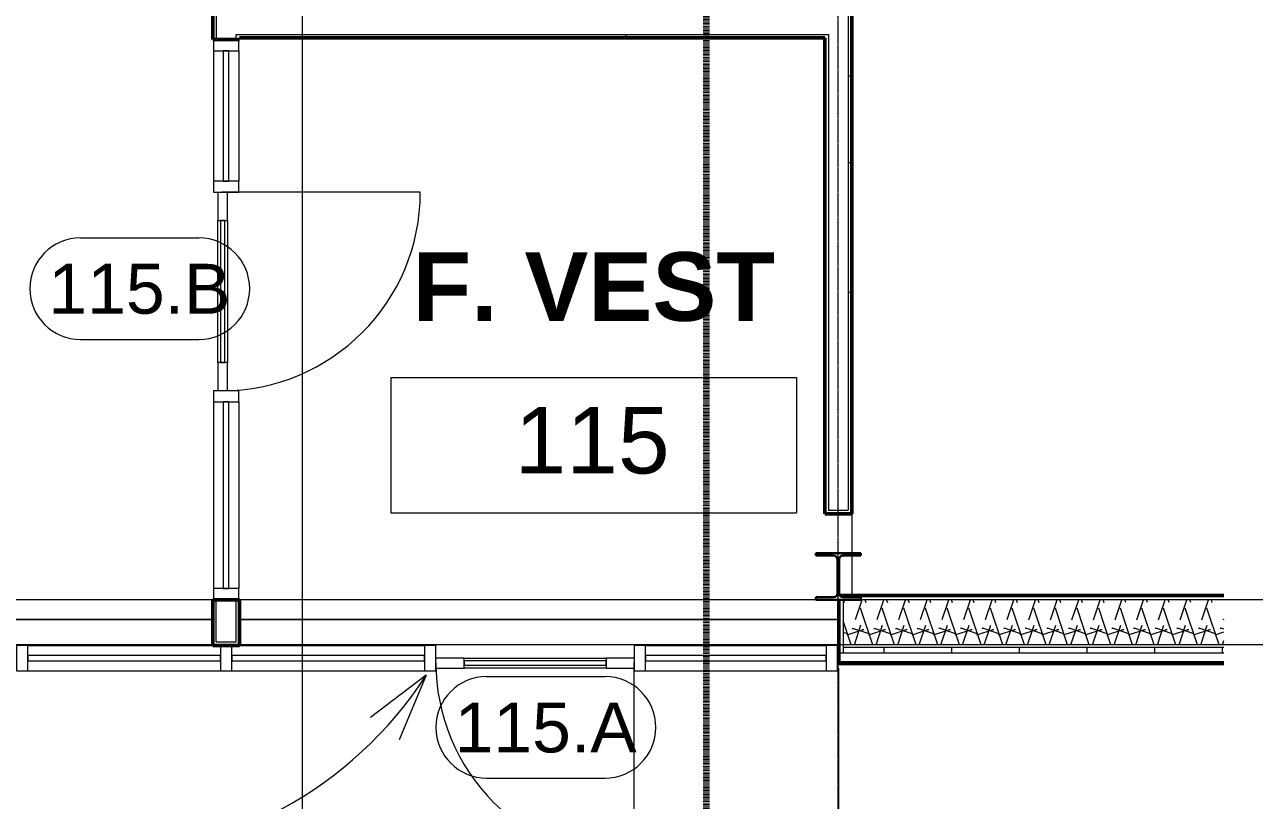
# Model space of a CAD drawing. Header units: inches. Extents: x 21592 to 24810, y -23179 to -20401.
# Drawn here: x 24099.6 to 24317.7, y -22822.9 to -22685.3 of the extents above; entities that cross this region are included whole.
import ezdxf

# ---------------------------------------------------------------- set-up
doc = ezdxf.new("R2010")
doc.units = ezdxf.units.IN
doc.header["$MEASUREMENT"] = 0
doc.linetypes.add('Dash', pattern=[0.25, 0.125, -0.125])
doc.linetypes.add('Grid Line 1_2_', pattern=[0.875, 0.5, -0.125, 0.125, -0.125])
for name, color, linetype, lineweight in [('A-ANNO-MATC', 214, 'Dash', 140), ('A-AREA', 32, 'Continuous', 9), ('A-AREA-IDEN', 2, 'Continuous', 9), ('A-DOOR', 31, 'Continuous', 13), ('A-DOOR-IDEN', 31, 'Continuous', 9), ('A-FLOR', 192, 'Continuous', 13), ('A-GLAZ-CURT', 52, 'Continuous', 9), ('A-GLAZ-CWMG', 51, 'Continuous', 9), ('A-WALL', 113, 'Continuous', 13), ('A-WALL-PATT', 111, 'Continuous', 50), ('Conc', 7, 'Continuous', 9), ('G-ANNO-SYMB', 111, 'Continuous', 9), ('G-ANNO-TEXT', 231, 'Continuous', 9), ('I-WALL', 2, 'Continuous', 13), ('L-SITE-WALL', 31, 'Continuous', 13), ('S-COLS', 52, 'Continuous', 9), ('S-GRID', 1, 'Continuous', 9)]:
    doc.layers.add(name, color=color, linetype=linetype, lineweight=lineweight)
doc.styles.add('Arial_1', font='arial.ttf', dxfattribs={"height": 8.851796})
doc.styles.add('Arial_2', font='arial.ttf', dxfattribs={"height": 11.802395})
doc.styles.add('Arial_B_1', font='arialbd.ttf', dxfattribs={"height": 12.177074})
pattern_1 = [(0, (0, 0), (30.72, 7.68), [1.267, -21.773, 1.267, -21.773, -122.88]), (0, (0, 0), (30.72, 7.68), [-46.08, 1.267, -44.813, 1.267, -21.773, -53.76]), (0, (0, 0), (30.72, 7.68), [-115.2, 1.267, -14.093, 1.267, -37.133]), (120, (11.52, 3.84), (-22.0110751, 22.7643004), [1.267, -21.773, 1.267, -21.773, -122.88]), (120, (11.52, 3.84), (-22.0110751, 22.7643004), [-46.08, 1.267, -44.813, 1.267, -21.773, -53.76]), (120, (11.52, 3.84), (-22.0110751, 22.7643004), [-115.2, 1.267, -14.093, 1.267, -37.133]), (240, (15.36, 19.2), (-8.7089249, -30.4443004), [1.267, -21.773, 1.267, -21.773, -122.88]), (240, (15.36, 19.2), (-8.7089249, -30.4443004), [-46.08, 1.267, -44.813, 1.267, -21.773, -53.76]), (240, (15.36, 19.2), (-8.7089249, -30.4443004), [-115.2, 1.267, -14.093, 1.267, -37.133])]

# ---------------------------------------------------------------- blocks, each defined once
blk = doc.blocks.new('Struct_Xcel_Sports Complex_rvt-1-Enlarged First Floor Plan _West_')
at = {"layer": 'A-FLOR', "color": 10}
for p, q in [((24132.95, -22790.8), (23954.27, -22790.8)), ((24244.02, -22790.8), (24137.7, -22790.8))]:
    blk.add_line(p, q, dxfattribs=at)
at = {"layer": 'L-SITE-WALL', "color": 10}
for p, q in [((23954.27, -22790.8), (24132.95, -22790.8)), ((24137.7, -22790.8), (24244.02, -22790.8)), ((24312.26, -22798.8), (24243.77, -22798.8))]:
    blk.add_line(p, q, dxfattribs=at)
blk = doc.blocks.new('W-Wide Flange-Column - B2_F-V4-Enlarged First Floor Plan _West_')
at = {"layer": 'S-COLS'}
h = blk.add_hatch(dxfattribs=at)
h.set_pattern_fill('FP_5', color=256, style=0, pattern_type=2)
h.set_pattern_definition([(225, (24243.89, -22783.178), (9.503515, -9.503515), []), (225, (24243.89, -22797.578), (9.503515, -9.503515), [])])
h.paths.add_polyline_path([(-4, 4.13), (-4, 3.69), (-0.84, 3.69), (-0.35, 3.49), (-0.14, 3), (-0.14, -3), (-0.35, -3.49), (-0.84, -3.69), (-4, -3.69), (-4, -4.12), (4, -4.12), (4, -3.69), (0.84, -3.69), (0.35, -3.49), (0.14, -3), (0.14, 3), (0.35, 3.49), (0.84, 3.69), (4, 3.69), (4, 4.13)], flags=0)
at = {"layer": 'S-COLS', "lineweight": 30}
for p, q in [((4, 4.13), (-4, 4.13)), ((-4, 4.13), (-4, 3.69)), ((-4, 3.69), (-0.84, 3.69)), ((-0.14, 3), (-0.14, -3)), ((0.14, -3), (0.14, 3)), ((0.84, 3.69), (4, 3.69)), ((4, 3.69), (4, 4.13)), ((-0.84, -3.69), (-4, -3.69)), ((-4, -3.69), (-4, -4.12)), ((-4, -4.12), (4, -4.12)), ((4, -3.69), (0.84, -3.69)), ((4, -4.12), (4, -3.69))]:
    blk.add_line(p, q, dxfattribs=at)
for centre, start, end in [((-0.84, 3), 0, 90), ((0.84, 3), 90, 180), ((-0.84, -3), 270, 0), ((0.84, -3), 180, 270)]:
    blk.add_arc(centre, 0.691, start, end, dxfattribs=at)
blk = doc.blocks.new('System Panel - Exterior Glazing-1307209-Enlarged First Floor Plan _West_')
at = {"layer": 'A-GLAZ-CURT', "lineweight": 13}
for p, q in [((16.03125, -0.25), (-16.03125, -0.25)), ((-16.03125, -0.25), (-16.03125, -1.25)), ((-16.03125, -1.25), (16.03125, -1.25)), ((16.03125, -1.25), (16.03125, -0.25))]:
    blk.add_line(p, q, dxfattribs=at)
at = {"layer": 'A-GLAZ-CURT'}
for p, q in [((-16.03125, -1.25), (-16.03125, -0.25)), ((16.03125, -0.25), (-16.03125, -0.25)), ((-16.03125, -1.25), (16.03125, -1.25)), ((16.03125, -0.25), (16.03125, -1.25))]:
    blk.add_line(p, q, dxfattribs=at)
blk = doc.blocks.new('Door_Single_Storefront - one-1307210-Enlarged First Floor Plan _West_')
at = {"layer": 'A-DOOR'}
for p, q in [((-17.59375, 35.1875), (-17.59375, 0)), ((-12.59375, 1), (-17.59375, 1)), ((-12.59375, -0.75), (-12.59375, 1)), ((-12.59375, 1), (12.59375, 1)), ((12.59375, 0.5), (-12.59375, 0.5)), ((-12.59375, 0.5), (-12.59375, -0.25)), ((17.59375, 1), (12.59375, 1)), ((12.59375, 1), (12.59375, -0.75)), ((12.59375, -0.25), (12.59375, 0.5)), ((-17.59375, -0.75), (-12.59375, -0.75)), ((-12.59375, -0.25), (12.59375, -0.25)), ((12.59375, -0.75), (-12.59375, -0.75)), ((12.59375, -0.75), (17.59375, -0.75))]:
    blk.add_line(p, q, dxfattribs=at)
blk.add_arc((-17.59375, 0), 35.1875, 360, 90, dxfattribs=at)
blk = doc.blocks.new('System Panel - Exterior Glazing-827433-Enlarged First Floor Plan _West_')
at = {"layer": 'A-GLAZ-CURT', "lineweight": 13}
for p, q in [((17.09375, -0.25), (-17.09375, -0.25)), ((-17.09375, -0.25), (-17.09375, -1.25)), ((-17.09375, -1.25), (17.09375, -1.25)), ((17.09375, -1.25), (17.09375, -0.25))]:
    blk.add_line(p, q, dxfattribs=at)
at = {"layer": 'A-GLAZ-CURT'}
for p, q in [((-17.09375, -1.25), (-17.09375, -0.25)), ((17.09375, -0.25), (-17.09375, -0.25)), ((-17.09375, -1.25), (17.09375, -1.25)), ((17.09375, -0.25), (17.09375, -1.25))]:
    blk.add_line(p, q, dxfattribs=at)
blk = doc.blocks.new('Rectangular Mullion - Exterior 2_ x 4_5_-1307206-Enlarged First Floor Plan _West_')
at = {"layer": 'A-GLAZ-CWMG'}
for p, q in [((24209.7, -22795.43), (24241.77, -22795.43)), ((24209.7, -22799.93), (24241.77, -22799.93))]:
    blk.add_line(p, q, dxfattribs=at)
blk = doc.blocks.new('Rectangular Mullion - Exterior 2_ x 4_5_-1146644-Enlarged First Floor Plan _West_')
at = {"layer": 'A-GLAZ-CWMG'}
for p, q in [((24137.7, -22795.43), (24170.52, -22795.43)), ((24136.33, -22799.93), (24170.52, -22799.93))]:
    blk.add_line(p, q, dxfattribs=at)
blk = doc.blocks.new('Rectangular Mullion - Exterior 2_ x 4_5_-769200-Enlarged First Floor Plan _West_')
at = {"layer": 'A-GLAZ-CWMG'}
for p, q in [((24100.14, -22795.43), (24132.95, -22795.43)), ((24100.14, -22799.93), (24134.33, -22799.93))]:
    blk.add_line(p, q, dxfattribs=at)
blk = doc.blocks.new('Rectangular Mullion - Exterior 2_ x 4_5_-1142342-Enlarged First Floor Plan _West_')
at = {"layer": 'A-GLAZ-CWMG', "lineweight": 20}
for p, q in [((0, 3), (-2, 3)), ((-2, 3), (-2, -1.5)), ((0, -1.5), (0, 3)), ((-2, -1.5), (0, -1.5))]:
    blk.add_line(p, q, dxfattribs=at)
blk = doc.blocks.new('Rectangular Mullion - Exterior 2_ x 4_5_-1115231-Enlarged First Floor Plan _West_')
at = {"layer": 'A-GLAZ-CWMG', "lineweight": 20}
for p, q in [((-1, 3), (1, 3)), ((-1, -1.5), (-1, 3)), ((1, 3), (1, -1.5)), ((1, -1.5), (-1, -1.5))]:
    blk.add_line(p, q, dxfattribs=at)
blk = doc.blocks.new('System Panel - Exterior Glazing-1142335-Enlarged First Floor Plan _West_')
at = {"layer": 'A-GLAZ-CURT', "lineweight": 13}
for p, q in [((16.53125, -0.25), (-16.53125, -0.25)), ((-16.53125, -0.25), (-16.53125, -1.25)), ((-16.53125, -1.25), (16.53125, -1.25)), ((16.53125, -1.25), (16.53125, -0.25))]:
    blk.add_line(p, q, dxfattribs=at)
at = {"layer": 'A-GLAZ-CURT'}
for p, q in [((-16.53125, -1.25), (-16.53125, -0.25)), ((16.53125, -0.25), (-16.53125, -0.25)), ((-16.53125, -1.25), (16.53125, -1.25)), ((16.53125, -0.25), (16.53125, -1.25))]:
    blk.add_line(p, q, dxfattribs=at)
blk = doc.blocks.new('System Panel - Exterior Glazing-1307564-Enlarged First Floor Plan _West_')
at = {"layer": 'A-GLAZ-CURT', "lineweight": 13}
for p, q in [((11.56, -0.25), (-11.56, -0.25)), ((-11.56, -0.25), (-11.56, -1.25)), ((-11.56, -1.25), (11.56, -1.25)), ((11.56, -1.25), (11.56, -0.25))]:
    blk.add_line(p, q, dxfattribs=at)
at = {"layer": 'A-GLAZ-CURT'}
for p, q in [((-11.56, -1.25), (-11.56, -0.25)), ((11.56, -0.25), (-11.56, -0.25)), ((-11.56, -1.25), (11.56, -1.25)), ((11.56, -0.25), (11.56, -1.25))]:
    blk.add_line(p, q, dxfattribs=at)
blk = doc.blocks.new('Rectangular Mullion - Exterior 2_ x 4_5_-1312638-Enlarged First Floor Plan _West_')
at = {"layer": 'A-GLAZ-CWMG'}
for p, q in [((24133.08, -22752.24), (24133.08, -22785.3)), ((24137.58, -22752.24), (24137.58, -22785.3))]:
    blk.add_line(p, q, dxfattribs=at)
blk = doc.blocks.new('Rectangular Mullion - Exterior 2_ x 4_5_-1312639-Enlarged First Floor Plan _West_')
at = {"layer": 'A-GLAZ-CWMG'}
for p, q in [((24133.08, -22689.93), (24133.08, -22713.05)), ((24137.58, -22689.93), (24137.58, -22713.05))]:
    blk.add_line(p, q, dxfattribs=at)
blk = doc.blocks.new('Rectangular Mullion - Exterior 2_ x 4_5_-1142494-Enlarged First Floor Plan _West_')
at = {"layer": 'A-GLAZ-CWMG', "lineweight": 20}
for p, q in [((-2, 3), (0, 3)), ((-2, -1.5), (-2, 3)), ((0, 3), (0, -1.5)), ((0, -1.5), (-2, -1.5))]:
    blk.add_line(p, q, dxfattribs=at)
blk = doc.blocks.new('Rectangular Mullion - Exterior 2_ x 4_5_-1142495-Enlarged First Floor Plan _West_')
at = {"layer": 'A-GLAZ-CWMG', "lineweight": 20}
for p, q in [((0, 3), (-2, 3)), ((-2, 3), (-2, -1.5)), ((0, -1.5), (0, 3)), ((-2, -1.5), (0, -1.5))]:
    blk.add_line(p, q, dxfattribs=at)
blk = doc.blocks.new('Door Tag - Door Tag-4658-Enlarged First Floor Plan _West_')
at = {"layer": 'A-DOOR-IDEN'}
for p, q in [((-0.109375, 0.09375), (0.109375, 0.09375)), ((-0.109375, -0.09375), (0.109375, -0.09375))]:
    blk.add_line(p, q, dxfattribs=at)
for centre, start, end in [((-0.109375, 0), 90, 270), ((0.109375, 0), 270, 90)]:
    blk.add_arc(centre, 0.09375, start, end, dxfattribs=at)
blk = doc.blocks.new('Room Tag - Room Tag-1304355-Enlarged First Floor Plan _West_')
at = {"layer": 'A-AREA-IDEN'}
for p, q in [((-0.375, -0.0625), (-0.375, -0.3125)), ((-0.375, -0.0625), (0.375, -0.0625)), ((0.375, -0.0625), (0.375, -0.3125)), ((-0.375, -0.3125), (0.375, -0.3125))]:
    blk.add_line(p, q, dxfattribs=at)

msp = doc.modelspace()

# ---------------------------------------------------------------- hatches: boundary and pattern name
at = {"layer": 'A-WALL-PATT', "lineweight": 9}
h = msp.add_hatch(dxfattribs=at)
h.set_pattern_fill('FP_10', color=256, style=0, pattern_type=2)
h.set_pattern_definition(pattern_1)
h.paths.add_polyline_path([(24241.51523, -22772.05281), (24245.64023, -22772.05281), (24245.64023, -22771.42781), (24242.14023, -22771.42781), (24242.14023, -22687.05281), (24241.51523, -22687.05281), (24241.51523, -22762.80681)], flags=0)
h.paths.add_polyline_path([(24242.14023, -22683.55281), (24242.14023, -22520.36531), (24241.51523, -22520.36531), (24241.51523, -22683.55281)], flags=0)
h.paths.add_polyline_path([(24242.14023, -22516.86531), (24242.14023, -22367.42781), (24245.64023, -22367.42781), (24245.64023, -22366.80281), (24241.51523, -22366.80281), (24241.51523, -22516.86531)], flags=0)
h = msp.add_hatch(dxfattribs=at)
h.set_pattern_fill('FP_10', color=256, style=0, pattern_type=2)
h.set_pattern_definition(pattern_1)
h.paths.add_polyline_path([(24245.64023, -22772.05281), (24246.26523, -22772.05281), (24246.26523, -22366.80281), (24245.64023, -22366.80281), (24245.64023, -22771.42781)], flags=0)
h = msp.add_hatch(dxfattribs=at)
h.set_pattern_fill('FP_10', color=256, style=0, pattern_type=2)
h.set_pattern_definition(pattern_1)
h.paths.add_polyline_path([(24137.70273, -22795.42781), (24137.70273, -22787.30281), (24137.07773, -22787.30281), (24137.07773, -22794.80281), (24133.57773, -22794.80281), (24133.57773, -22795.42781), (24137.07773, -22795.42781)], flags=0)
h.paths.add_polyline_path([(24137.70273, -22687.92781), (24137.70273, -22687.05281), (24137.07773, -22687.05281), (24137.07773, -22687.92781)], flags=0)
h.paths.add_polyline_path([(24137.70273, -22683.55281), (24137.70273, -22677.30281), (24135.32773, -22677.30281), (24135.32773, -22677.92781), (24137.07773, -22677.92781), (24137.07773, -22683.55281)], flags=0)
h.paths.add_polyline_path([(24137.70273, -22645.30281), (24137.70273, -22558.61531), (24135.32773, -22558.61531), (24135.32773, -22559.24031), (24137.07773, -22559.24031), (24137.07773, -22644.67781), (24135.32773, -22644.67781), (24135.32773, -22645.30281)], flags=0)
h.paths.add_polyline_path([(24135.32773, -22526.61531), (24137.70273, -22526.61531), (24137.70273, -22520.99031), (24137.07773, -22520.99031), (24137.07773, -22525.99031), (24135.32773, -22525.99031)], flags=0)
h = msp.add_hatch(dxfattribs=at)
h.set_pattern_fill('FP_10', color=256, style=0, pattern_type=2)
h.set_pattern_definition(pattern_1)
h.paths.add_polyline_path([(24241.51523, -22687.67781), (24241.51523, -22687.05281), (24137.70273, -22687.05281), (24137.70273, -22687.67781), (24238.1373, -22687.67781)], flags=0)
h = msp.add_hatch(dxfattribs=at)
h.set_pattern_fill('FP_7', color=256, style=0, pattern_type=2)
h.set_pattern_definition([(161.57, (0.48, 0.48), (-3.839953776, -1.544e-05), [0, -27.322, 3.034, 0]), (18.43, (-0.48, 0.48), (-3.839953776, 1.544e-05), [0, -27.322, 3.034, 0]), (108.43, (0.48, 0.48), (1.919622, -9.60052459), [9.106, -21.25]), (71.57, (-0.48, 0.48), (1.919622, 9.60052459), [9.106, -21.25])])
h.paths.add_polyline_path([(24244.76523, -22795.30281), (24312.2584, -22795.30281), (24312.2584, -22787.30281), (24244.76523, -22787.30281)], flags=0)
h = msp.add_hatch(dxfattribs=at)
h.set_pattern_fill('FP_9', color=256, style=0, pattern_type=2)
h.set_pattern_definition([(0, (0, 0), (0, 12), []), (90, (0, 0), (-12, 7e-16), [])])
h.paths.add_polyline_path([(24244.76523, -22796.80281), (24312.2584, -22796.80281), (24312.2584, -22795.80281), (24244.76523, -22795.80281)], flags=0)

# ---------------------------------------------------------------- linework, layer by layer
at = {"layer": 'A-ANNO-MATC'}
msp.add_line((24220.4473, -20466.80665), (24220.4473, -23129.8711), dxfattribs=at)
at = {"layer": 'A-AREA'}
for p, q in [((24246.26523, -22772.05281), (24246.26523, -22779.05281)), ((24246.26523, -22779.4864), (24246.26523, -22786.55281))]:
    msp.add_line(p, q, dxfattribs=at)
at = {"layer": 'A-WALL'}
for p, q in [((24245.64023, -22367.42781), (24245.64023, -22771.42781)), ((24133.57773, -22677.92781), (24133.57773, -22687.92781)), ((24137.07773, -22687.05281), (24242.14023, -22687.05281)), ((24137.07773, -22687.92781), (24137.07773, -22687.05281)), ((24242.14023, -22687.05281), (24242.14023, -22771.42781)), ((24242.14023, -22771.42781), (24245.64023, -22771.42781)), ((24133.57773, -22794.80281), (24133.57773, -22787.30281)), ((24137.07773, -22794.80281), (24137.07773, -22787.30281)), ((24244.76523, -22787.30281), (24244.76523, -22796.80281)), ((24312.2584, -22787.30281), (24247.89023, -22787.30281)), ((24133.57773, -22794.80281), (24137.07773, -22794.80281)), ((24312.2584, -22795.30281), (24244.76523, -22795.30281)), ((24312.2584, -22795.80281), (24244.76523, -22795.80281)), ((24312.2584, -22796.80281), (24244.01523, -22796.80281)), ((24312.2584, -22798.30281), (24244.01523, -22798.30281))]:
    msp.add_line(p, q, dxfattribs=at)
at = {"layer": 'Conc'}
msp.add_line((24244.01523, -22892.06748), (24244.01523, -22799.42781), dxfattribs=at)
at = {"layer": 'G-ANNO-SYMB'}
msp.add_line((24148.83531, -20459.10083), (24148.83531, -23129.8711), dxfattribs=at)
at = {"layer": 'G-ANNO-TEXT', "color": 145}
for q in [(24160.92581, -22808.22183), (24166.00556, -22812.16532)]:
    msp.add_line((24170.82434, -22800.71464), q, dxfattribs=at)
msp.add_arc((24111.38998, -22762.17058), 70.83846, 270, 327.036001, dxfattribs=at)
at = {"layer": 'I-WALL', "lineweight": 50}
for p, q in [((24246.26523, -22772.05281), (24246.26523, -22366.80281)), ((24132.95273, -22677.30281), (24132.95273, -22687.92781)), ((24132.95273, -22687.92781), (24137.70273, -22687.92781)), ((24137.70273, -22687.67781), (24241.51523, -22687.67781)), ((24137.70273, -22687.92781), (24137.70273, -22687.67781)), ((24241.51523, -22687.67781), (24241.51523, -22772.05281)), ((24241.51523, -22772.05281), (24246.26523, -22772.05281)), ((24137.70273, -22787.30281), (24132.95273, -22787.30281)), ((24132.95273, -22787.30281), (24132.95273, -22795.42781)), ((24137.70273, -22795.42781), (24137.70273, -22787.30281)), ((24132.95273, -22795.42781), (24137.70273, -22795.42781))]:
    msp.add_line(p, q, dxfattribs=at)
at = {"layer": 'L-SITE-WALL', "lineweight": 50}
for p, q in [((24244.01523, -22787.30281), (24244.01523, -22798.61531)), ((24312.2584, -22786.55281), (24244.19009, -22786.55281)), ((24244.01523, -22798.61531), (24312.2584, -22798.61531))]:
    msp.add_line(p, q, dxfattribs=at)
at = {"layer": 'S-GRID', "linetype": 'Grid Line 1_2_'}
for p, q in [((24243.89023, -22879.30281), (24243.89023, -20713.12653)), ((24243.89023, -23130.6211), (24243.89023, -20902.42781)), ((24479.10753, -22787.30281), (21657.56096, -22787.30281)), ((24588.97484, -22787.30281), (21790.20666, -22787.30281)), ((24431.10753, -22795.30281), (21705.56096, -22795.30281)), ((24540.97484, -22795.30281), (21852.86259, -22795.30281))]:
    msp.add_line(p, q, dxfattribs=at)

# ---------------------------------------------------------------- block references
at = {"lineweight": 5}
msp.add_blockref('Struct_Xcel_Sports Complex_rvt-1-Enlarged First Floor Plan _West_', (0, 0), dxfattribs=at)
at = {"layer": 'A-AREA-IDEN', "xscale": 95.99999999999994, "yscale": 95.99999999999994, "zscale": 95.99999999999994}
msp.add_blockref('Room Tag - Room Tag-1304355-Enlarged First Floor Plan _West_', (24200.50789, -22741.9186), dxfattribs=at)
at = {"layer": 'A-DOOR'}
for p, rotation in [((24134.57773, -22732.64656), 270), ((24190.10898, -22798.42781), 180)]:
    msp.add_blockref('Door_Single_Storefront - one-1307210-Enlarged First Floor Plan _West_', p, dxfattribs=dict(at, rotation=rotation))
at = {"layer": 'A-DOOR-IDEN', "xscale": 95.99999999999994, "yscale": 95.99999999999994, "zscale": 95.99999999999994}
for p in [(24120.00132, -22732.13385), (24192.03231, -22809.94788)]:
    msp.add_blockref('Door Tag - Door Tag-4658-Enlarged First Floor Plan _West_', p, dxfattribs=at)
at = {"layer": 'A-GLAZ-CURT'}
for name, p, rotation in [('System Panel - Exterior Glazing-1307564-Enlarged First Floor Plan _West_', (24134.57773, -22701.49031), 90), ('System Panel - Exterior Glazing-1142335-Enlarged First Floor Plan _West_', (24134.57773, -22768.77156), 90), ('System Panel - Exterior Glazing-827433-Enlarged First Floor Plan _West_', (24117.23398, -22798.42781), 180), ('System Panel - Exterior Glazing-827433-Enlarged First Floor Plan _West_', (24153.42148, -22798.42781), 180), ('System Panel - Exterior Glazing-1307209-Enlarged First Floor Plan _West_', (24225.73398, -22798.42781), 180)]:
    msp.add_blockref(name, p, dxfattribs=dict(at, rotation=rotation))
at = {"layer": 'A-GLAZ-CWMG', "extrusion": (0, 0, -1), "rotation": 90}
for name, p in [('Rectangular Mullion - Exterior 2_ x 4_5_-1142494-Enlarged First Floor Plan _West_', (-24134.57773, -22687.92781)), ('Rectangular Mullion - Exterior 2_ x 4_5_-1115231-Enlarged First Floor Plan _West_', (-24134.57773, -22714.05281)), ('Rectangular Mullion - Exterior 2_ x 4_5_-1115231-Enlarged First Floor Plan _West_', (-24134.57773, -22751.24031))]:
    msp.add_blockref(name, p, dxfattribs=at)
at = {"layer": 'A-GLAZ-CWMG'}
for name, p in [('Rectangular Mullion - Exterior 2_ x 4_5_-1312639-Enlarged First Floor Plan _West_', (0, 0)), ('Rectangular Mullion - Exterior 2_ x 4_5_-1312638-Enlarged First Floor Plan _West_', (0, 0)), ('Rectangular Mullion - Exterior 2_ x 4_5_-769200-Enlarged First Floor Plan _West_', (0, 0)), ('Rectangular Mullion - Exterior 2_ x 4_5_-1146644-Enlarged First Floor Plan _West_', (0, 0)), ('Rectangular Mullion - Exterior 2_ x 4_5_-1307206-Enlarged First Floor Plan _West_', (0, 0)), ('Rectangular Mullion - Exterior 2_ x 4_5_-1142342-Enlarged First Floor Plan _West_', (24243.76523, -22798.42781))]:
    msp.add_blockref(name, p, dxfattribs=at)
at = {"layer": 'A-GLAZ-CWMG', "rotation": 270}
msp.add_blockref('Rectangular Mullion - Exterior 2_ x 4_5_-1142495-Enlarged First Floor Plan _West_', (24134.57773, -22787.30281), dxfattribs=at)
at = {"layer": 'A-GLAZ-CWMG', "extrusion": (0, 0, -1)}
for p in [(-24099.14023, -22798.42781), (-24135.32773, -22798.42781), (-24171.51523, -22798.42781), (-24208.70273, -22798.42781)]:
    msp.add_blockref('Rectangular Mullion - Exterior 2_ x 4_5_-1115231-Enlarged First Floor Plan _West_', p, dxfattribs=at)
at = {"layer": 'S-COLS', "rotation": 180}
msp.add_blockref('W-Wide Flange-Column - B2_F-V4-Enlarged First Floor Plan _West_', (24243.89023, -22783.17781), dxfattribs=at)

# ---------------------------------------------------------------- texts
at = {"layer": 'A-AREA-IDEN', "attachment_point": 2, "line_spacing_factor": 0.938532}
for s, insert, char_height, width, style in [('F. VEST', (24200.5186, -22725.66941), 12.177074, 74.448, 'Arial_B_1'), ('115', (24200.23257, -22753.11169), 11.802395, 32.832, 'Arial_2')]:
    msp.add_mtext(s, dxfattribs=dict(at, insert=insert, char_height=char_height, width=width, style=style))
at = {"layer": 'A-DOOR-IDEN', "char_height": 8.851796, "width": 38.556, "attachment_point": 2, "line_spacing_factor": 0.938532, "style": 'Arial_1'}
for s, insert in [('115.B', (24119.95999, -22727.72946)), ('115.A', (24191.99099, -22805.54349))]:
    msp.add_mtext(s, dxfattribs=dict(at, insert=insert))

doc.saveas('drawing.dxf')
